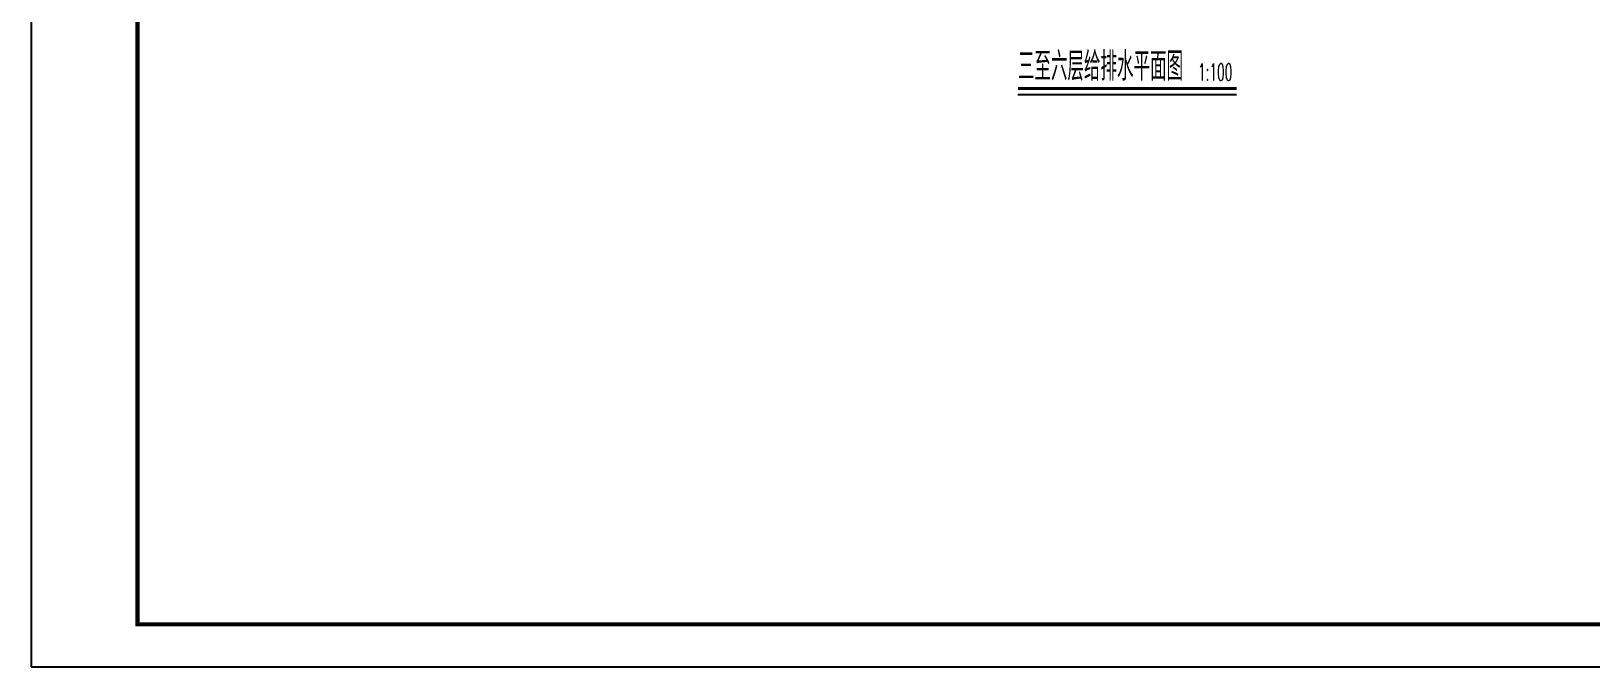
# Model space of a CAD drawing. Extents: x -1254782 to -617813, y -619975 to -323764.
# Drawn here: x -739140 to -702436, y -379629 to -364658 of the extents above; entities that cross this region are included whole.
import ezdxf

# ---------------------------------------------------------------- set-up
doc = ezdxf.new("R2010")
doc.units = 0
doc.header["$LTSCALE"] = 1000
doc.header["$MEASUREMENT"] = 0
doc.layers.add('DIM_SYMB', color=3, linetype='Continuous')
doc.layers.add('PUB_TITLE', color=4, linetype='Continuous')
doc.styles.add('_TCH_DIM', font='SIMPLEX.shx', dxfattribs={"width": 0.8, "bigfont": 'GBCBIG.shx'})
doc.styles.add('天正', font='SIMPLEX.shx', dxfattribs={"width": 0.7, "bigfont": 'HZTXT.shx'})

msp = doc.modelspace()

# ---------------------------------------------------------------- linework, layer by layer
at = {"layer": 'DIM_SYMB', "const_width": 70}
msp.add_lwpolyline([(-715919.8, -366007.7), (-710771.1, -366007.7)], dxfattribs=at)
at = {"layer": 'DIM_SYMB'}
msp.add_lwpolyline([(-715919.8, -366147.7), (-710771.1, -366147.7)], dxfattribs=at)
at = {"layer": 'PUB_TITLE'}
msp.add_lwpolyline([(-739140.4, -379628.7), (-679740.4, -379628.7), (-679740.4, -337628.7), (-739140.4, -337628.7)], close=True, dxfattribs=at)
at = {"layer": 'PUB_TITLE', "const_width": 100}
msp.add_lwpolyline([(-736640.4, -378628.7), (-680740.4, -378628.7), (-680740.4, -338628.7), (-736640.4, -338628.7)], close=True, dxfattribs=at)

# ---------------------------------------------------------------- texts
at = {"layer": 'DIM_SYMB', "color": 7}
for s, height, style, width, p in [('三至六层给排水平面图', 675.18, '_TCH_DIM', 0.8, (-715919.8, -365823)), ('1:100', 400, '天正', 0.525, (-711681.1, -365823))]:
    msp.add_text(s, height=height, dxfattribs=dict(at, style=style, width=width)).set_placement(p)

doc.saveas('drawing.dxf')
